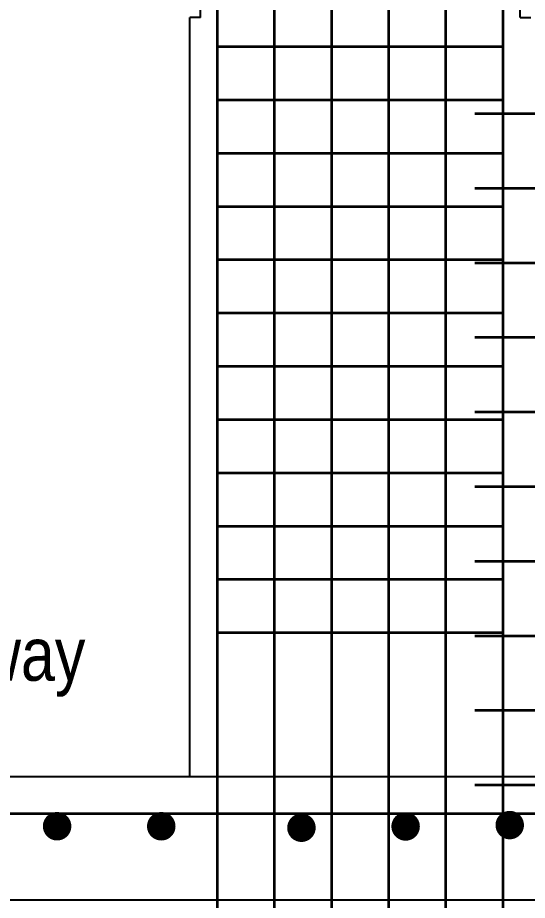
# Model space of a CAD drawing. Header units: millimetres. Extents: x 6239764 to 13047540, y 367704 to 979893.
# Drawn here: x 6515219 to 6516415, y 403568 to 405639 of the extents above; entities that cross this region are included whole.
import ezdxf

# ---------------------------------------------------------------- set-up
doc = ezdxf.new("R2010")
doc.units = ezdxf.units.MM
doc.header["$LTSCALE"] = 300
doc.layers.add('ROD', color=10, linetype='Continuous', lineweight=35)
doc.styles.add('NARROW', font='ARIALN.TTF')

msp = doc.modelspace()

# ---------------------------------------------------------------- linework, layer by layer
at = {"lineweight": 25}
for p, q in [((6515648, 405639.2), (6515648, 406705)), ((6516398, 405639.2), (6516398, 406705.1)), ((6515623, 403858.9), (6515623, 405639.2)), ((6515648, 405639.2), (6515623, 405639.2)), ((6516398, 405639.2), (6516423, 405639.2)), ((6512223, 403858.9, 0), (6525823, 403858.9, 0))]:
    msp.add_line(p, q, dxfattribs=at)
at = {"color": 6, "ltscale": 0.1}
msp.add_lwpolyline([(6508023, 403858.9), (6526065, 403858.9), (6526065, 403568.6), (6508023, 403568.6)], close=True, dxfattribs=at)
at = {"layer": 'ROD'}
for p, q in [((6515688, 403011.6), (6515688, 406705)), ((6515822, 403011.6), (6515822, 406705)), ((6515956, 403011.6), (6515956, 406705)), ((6516090, 403011.6), (6516090, 406705.1)), ((6516224, 403011.6), (6516224, 406705.1)), ((6516358, 403011.6), (6516358, 406705.1)), ((6515688, 405571.5), (6516358, 405571.5)), ((6515688, 405446.5), (6516358, 405446.5)), ((6516292.2, 405414.2), (6519961.1, 405414.2)), ((6515688, 405321.5), (6516358, 405321.5)), ((6516292.2, 405239.2), (6519961.1, 405239.2)), ((6515688, 405196.5), (6516358, 405196.5)), ((6515688, 405071.5), (6516358, 405071.5)), ((6516292.2, 405064.2), (6519961.1, 405064.2)), ((6515688, 404946.5), (6516358, 404946.5)), ((6516292.2, 404889.2), (6519961.1, 404889.2)), ((6515688, 404821.5), (6516358, 404821.5)), ((6516292.2, 404714.2), (6519961.1, 404714.2)), ((6515688, 404696.5), (6516358, 404696.5)), ((6515688, 404571.5), (6516358, 404571.5)), ((6516292.2, 404539.2), (6519961.1, 404539.2)), ((6515688, 404446.5), (6516358, 404446.5)), ((6516292.2, 404364.2), (6519961.1, 404364.2)), ((6515688, 404321.5), (6516358, 404321.5)), ((6515688, 404196.5), (6516358, 404196.5)), ((6516292.2, 404189.2), (6519961.1, 404189.2)), ((6516292.2, 404014.2), (6519961.1, 404014.2)), ((6516292.2, 403839.2), (6519961.1, 403839.2)), ((6506898, 403772.4, 0), (6525723.5, 403772.4, 0))]:
    msp.add_line(p, q, dxfattribs=at)
at = {"layer": 'ROD', "const_width": 33.4, "elevation": 0}
for points in [[(6515328.1, 403742.1, -1), (6515294.7, 403742.1, -1)], [(6515572.6, 403742.1, -1), (6515539.1, 403742.1, -1)], [(6515901.6, 403738.6, -1), (6515868.2, 403738.6, -1)], [(6516146.1, 403741.6, -1), (6516112.7, 403741.6, -1)], [(6516390.5, 403744.8, -1), (6516357.1, 403744.8, -1)]]:
    msp.add_lwpolyline(points, format="xyb", close=True, dxfattribs=at)

# ---------------------------------------------------------------- texts
at = {"ltscale": 1500, "insert": (6513282.4, 404208.5, 0), "char_height": 125, "width": 2179.751, "attachment_point": 1, "style": 'NARROW'}
msp.add_mtext('16%%C bar @. 135mm c/c both way', dxfattribs=at)

doc.saveas('drawing.dxf')
